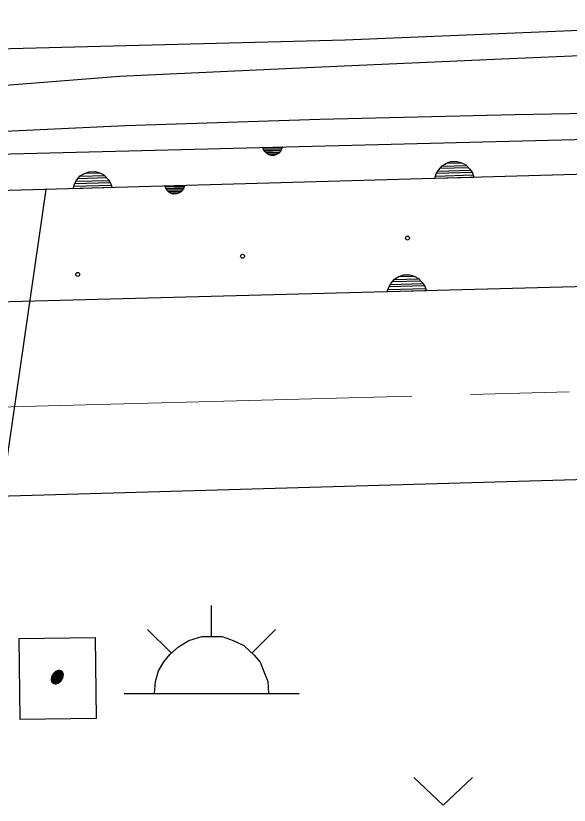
# Model space of a CAD drawing. Units: millimetres, scale not verified. Extents: x 40000 to 680000, y 20000 to 380000.
# Drawn here: x 251862 to 266019, y 287211 to 307392 of the extents above; entities that cross this region are included whole.
import ezdxf
from ezdxf.enums import TextEntityAlignment as Align

# ---------------------------------------------------------------- set-up
doc = ezdxf.new("R2010")
doc.units = ezdxf.units.MM
doc.header["$LTSCALE"] = 1000
doc.linetypes.add('CHAIN', pattern=[18.5, 12, -1.5, 3.5, -1.5])
doc.layers.add('M-BGD', color=7, linetype='Continuous', lineweight=25)
doc.layers.add('M-BMK', color=2, linetype='CHAIN', lineweight=13)
doc.styles.add('ＭＳ ゴシック', font='')
doc.styles.get('ＭＳ ゴシック').set_extended_font_data('MS Gothic')

msp = doc.modelspace()

# ---------------------------------------------------------------- linework, layer by layer
at = {"layer": 'M-BGD'}
for p, q in [((260287, 306774), (275096, 307392)), ((246035, 306414), (260287, 306774)), ((264489, 306299), (269470, 306508)), ((259495, 306076), (264489, 306299)), ((254513, 305848), (259495, 306076)), ((250300, 305511), (254513, 305848)), ((254657, 304589), (259642, 304753)), ((259642, 304753), (264639, 304870)), ((264639, 304870), (266979, 304915)), ((249662, 304355), (254657, 304589)), ((236148, 303465), (267665, 304268)), ((258181, 304027), (258681, 304039)), ((258201, 303970), (258181, 304027)), ((258669, 304008), (258194, 303996)), ((258232, 303922), (258201, 303970)), ((258207, 303965), (258657, 303976)), ((258639, 303945), (258228, 303934)), ((258635, 303932), (258587, 303876)), ((258662, 303981), (258635, 303932)), ((258681, 304039), (258662, 303981)), ((258282, 303868), (258232, 303922)), ((258252, 303903), (258615, 303913)), ((258338, 303839), (258282, 303868)), ((258586, 303881), (258284, 303873)), ((258397, 303822), (258338, 303839)), ((258343, 303843), (258529, 303848)), ((258475, 303824), (258397, 303822)), ((258533, 303844), (258475, 303824)), ((258587, 303876), (258533, 303844)), ((262674, 303448), (262768, 303560)), ((262768, 303560), (262876, 303624)), ((262771, 303551), (263376, 303568)), ((262876, 303624), (262993, 303664)), ((263256, 303627), (262884, 303616)), ((262993, 303664), (263148, 303669)), ((263148, 303669), (263266, 303635)), ((263266, 303635), (263378, 303578)), ((263378, 303578), (263478, 303470)), ((267710, 303377), (212176, 301815)), ((253512, 303300), (253621, 303363)), ((253621, 303363), (253737, 303404)), ((254001, 303367), (253628, 303356)), ((253737, 303404), (253892, 303408)), ((253892, 303408), (254011, 303374)), ((254011, 303374), (254122, 303317)), ((262582, 303233), (262619, 303349)), ((262605, 303296), (263555, 303323)), ((262619, 303349), (262674, 303448)), ((263528, 303384), (262629, 303359)), ((262664, 303423), (263487, 303446)), ((263440, 303507), (262713, 303486)), ((263478, 303470), (263541, 303375)), ((263541, 303375), (263582, 303261)), ((253363, 303088), (253418, 303188)), ((254273, 303124), (253373, 303099)), ((253409, 303162), (254231, 303185)), ((253418, 303188), (253512, 303300)), ((254184, 303247), (253457, 303226)), ((253515, 303290), (254120, 303307)), ((254122, 303317), (254223, 303210)), ((254223, 303210), (254285, 303114)), ((263582, 303261), (262582, 303233)), ((252627, 302953), (251497, 295116)), ((253327, 302972), (253363, 303088)), ((254326, 303001), (253327, 302972)), ((253350, 303036), (254299, 303062)), ((254285, 303114), (254326, 303001)), ((255676, 303040), (256176, 303054)), ((255696, 302983), (255676, 303040)), ((256164, 303022), (255689, 303009)), ((255728, 302935), (255696, 302983)), ((255703, 302978), (256152, 302991)), ((256134, 302959), (255723, 302947)), ((255778, 302881), (255728, 302935)), ((255747, 302917), (256110, 302927)), ((256130, 302946), (256083, 302890)), ((256157, 302996), (256130, 302946)), ((256176, 303054), (256157, 302996)), ((255834, 302853), (255778, 302881)), ((256081, 302895), (255779, 302886)), ((255893, 302836), (255834, 302853)), ((255838, 302857), (256025, 302862)), ((255970, 302838), (255893, 302836)), ((256029, 302858), (255970, 302838)), ((256083, 302890), (256029, 302858)), ((261551, 300663), (261659, 300726)), ((261659, 300726), (261776, 300766)), ((262039, 300728), (261667, 300719)), ((261776, 300766), (261931, 300771)), ((261931, 300771), (262049, 300736)), ((262049, 300736), (262161, 300679)), ((267723, 300504), (244288, 299882)), ((261401, 300451), (261456, 300550)), ((261447, 300525), (262269, 300547)), ((261456, 300550), (261551, 300663)), ((262223, 300608), (261495, 300589)), ((261554, 300653), (262158, 300669)), ((262161, 300679), (262261, 300572)), ((262261, 300572), (262324, 300476)), ((261365, 300335), (261401, 300451)), ((262364, 300362), (261365, 300335)), ((261388, 300399), (262338, 300424)), ((262311, 300486), (261411, 300462)), ((262324, 300476), (262364, 300362)), ((249707, 295065), (299450, 296481)), ((256872, 291532), (256872, 292320)), ((255837, 291105), (255229, 291701)), ((257907, 291105), (258503, 291701)), ((251950, 291472), (253892, 291496)), ((251975, 289405), (251950, 291472)), ((253892, 291496), (253917, 289429)), ((256028, 291262), (256287, 291420)), ((256287, 291420), (256624, 291521)), ((256624, 291521), (257142, 291521)), ((257142, 291521), (257423, 291420)), ((257423, 291420), (257693, 291296)), ((255803, 291060), (256028, 291262)), ((257693, 291296), (257963, 291049)), ((255645, 290880), (255803, 291060)), ((257963, 291049), (258109, 290869)), ((255510, 290644), (255645, 290880)), ((258109, 290869), (258210, 290632)), ((255432, 290374), (255510, 290644)), ((258210, 290632), (258312, 290374)), ((255409, 290070), (255432, 290374)), ((258312, 290374), (258323, 290070)), ((254633, 290070), (259110, 290070)), ((253917, 289429), (251975, 289405)), ((262043, 287920), (262793, 287211)), ((262793, 287211), (263543, 287920))]:
    msp.add_line(p, q, dxfattribs=at)
for centre in [(261881, 301710), (257664, 301245), (253447, 300780)]:
    msp.add_circle(centre, 49.8, dxfattribs=at)
at = {"layer": 'M-BMK'}
msp.add_line((194514, 295867), (266017, 297776), dxfattribs=at)

# ---------------------------------------------------------------- texts
at = {"layer": 'M-BGD', "style": 'ＭＳ ゴシック', "oblique": 15, "width": 0.85}
msp.add_text('・', height=1320, dxfattribs=at).set_placement((251975, 289405), align=Align.BOTTOM_LEFT)

doc.saveas('drawing.dxf')
